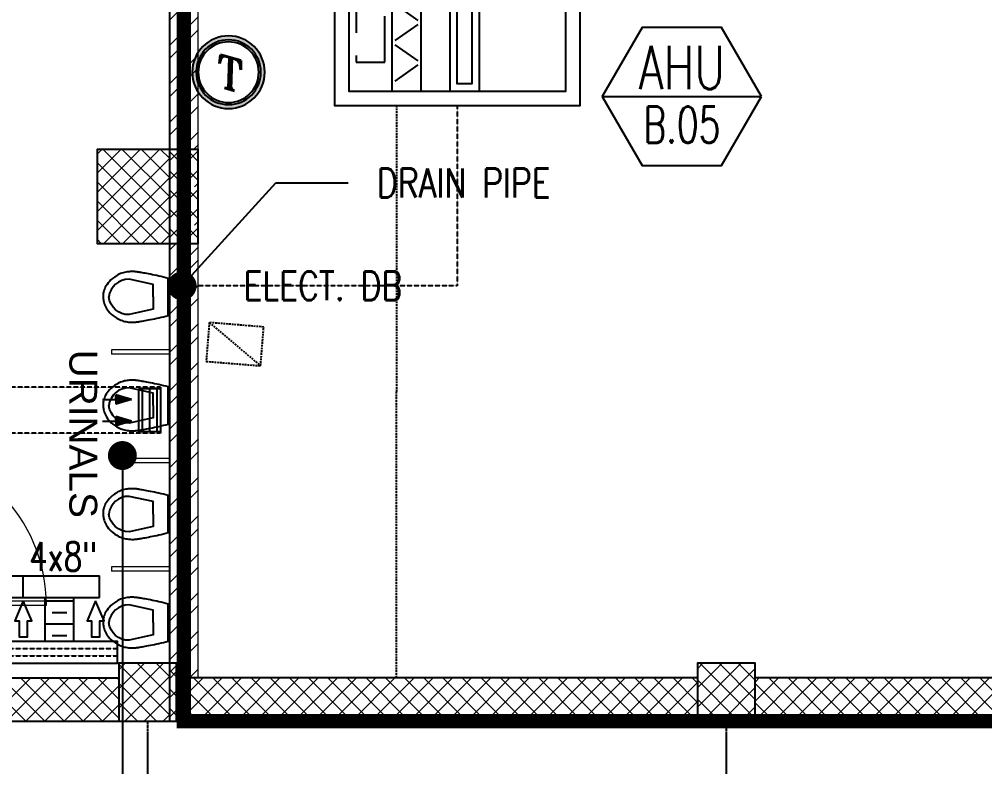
# Model space of a CAD drawing. Header units: inches. Extents: x 1152707 to 1351947, y 326920 to 480291.
# Drawn here: x 1198983 to 1205657, y 339245 to 344408 of the extents above; entities that cross this region are included whole.
import ezdxf
from ezdxf import colors
from ezdxf.entities.mleader import LeaderData, LeaderLine
from ezdxf.enums import TextEntityAlignment as Align
from ezdxf.math import Vec2, Vec3

# ---------------------------------------------------------------- set-up
doc = ezdxf.new("R2010")
doc.units = ezdxf.units.IN
doc.header["$MEASUREMENT"] = 0
for name, pattern in [('CENTER', [50.8, 31.75, -6.35, 6.35, -6.35]), ('DASHED', [19.05, 12.7, -6.35]), ('DASHED2', [9.525, 6.35, -3.175])]:
    doc.linetypes.add(name, pattern=pattern)
for name, color, linetype, lineweight in [('A-BLOCK', 43, 'Continuous', 13), ('A-CORD.PLUMB', 44, 'Continuous', 13), ('A-DOOR', 10, 'Continuous', 15), ('A-HATCH CONCRETE', 254, 'Continuous', 5), ('A-LEASING LINE', 7, 'DASHED2', 9), ('wall hatch', 252, 'Continuous', 0)]:
    doc.layers.add(name, color=color, linetype=linetype, lineweight=lineweight)
for name, color, linetype in [('AC-Deffusers', 3, 'Continuous'), ('AC-Equipment', 2, 'Continuous'), ('AC-Exhaust DUCT', 40, 'Continuous'), ('AC-Fresh DUCT', 100, 'Continuous'), ('AC-Ref PIPES', 3, 'Continuous'), ('AC-SDUCT', 5, 'Continuous'), ('AC-Supply  DUCT', 30, 'Continuous'), ('AC-TEXT', 3, 'Continuous'), ('AC-TEXT Equipment', 3, 'Continuous'), ('AC-TXT', 3, 'Continuous'), ('Axis', 9, 'CENTER'), ('dim2', 7, 'Continuous'), ('FFNEW', 252, 'Continuous'), ('LGT ELEC', 252, 'Continuous'), ('S-COL', 210, 'Continuous'), ('S-WALL', 1, 'Continuous'), ('TAXT', 3, 'Continuous'), ('TOI', 30, 'Continuous'), ('WALL', 30, 'Continuous')]:
    doc.layers.add(name, color=color, linetype=linetype)
doc.styles.add('1', font='romans.shx', dxfattribs={"width": 0.8, "height": 0.125})
doc.styles.add('AC_Duct', font='romans.shx', dxfattribs={"width": 0.8, "height": 0.2})
doc.styles.add('AC_Equipment', font='romans.shx', dxfattribs={"width": 0.75, "height": 0.3})
doc.styles.add('ITALICT', font='italict')
doc.styles.get("Standard").update_dxf_attribs({"font": 'arial.ttf'})
doc.styles.add('style1', font='arial.ttf')
doc.dimstyles.get("Standard").update_dxf_attribs({"dimtxt": 0.18, "dimasz": 0.18, "dimexe": 0.18, "dimexo": 0.0625, "dimgap": 0.09, "dimtad": 0, "dimtih": 1, "dimtoh": 1, "dimdec": 4, "dimzin": 0, "dimdsep": 46, "dimtxsty": 'Standard', "dimcen": 0.09, "dimadec": 0, "dimazin": 0, "dimtfac": 1, "dimtdec": 4, "dimtofl": 0, "dimtmove": 0, "dimatfit": 3, "dimfxl": 1, "dimtolj": 1, "dimtzin": 0, "dimarcsym": 0})
pattern_1 = [(45, (1341716.94, 266100.535), (-66.29126, 66.29126), []), (135, (1341716.94, 266100.535), (-66.29126, -66.29126), [])]

# ---------------------------------------------------------------- blocks, each defined once
blk = doc.blocks.new('SGSR')
at = {"layer": 'Axis', "color": 251, "ltscale": 0.5}
for p, q in [((1432093.8, 562458.6), (1432093.8, 558571.5)), ((1436093.8, 562458.6), (1436093.8, 558571.5))]:
    blk.add_line(p, q, dxfattribs=at)
at = {"layer": 'S-WALL', "color": 251}
blk.add_lwpolyline([(1417889.2, 562458.6), (1468019.2, 562458.6), (1469810.8, 590401.2), (1420184.3, 597484.1)], close=True, dxfattribs=at)
blk = doc.blocks.new('SEDRGFE')
at = {"layer": 'A-HATCH CONCRETE'}
h = blk.add_hatch(dxfattribs=at)
h.set_pattern_fill('ANSI37', color=250, scale=750)
h.set_pattern_definition(pattern_1)
h.paths.add_polyline_path([(1363460.5, 678537.6), (1363260.4, 678537.6), (1363260.4, 677887.6), (1363460.5, 677887.6)])
h = blk.add_hatch(dxfattribs=at)
h.set_pattern_fill('ANSI37', color=250, scale=750)
h.set_pattern_definition([(45, (1341716.31, 266100.535), (-66.29126, 66.29126), []), (135, (1341716.31, 266100.535), (-66.29126, -66.29126), [])])
h.paths.add_polyline_path([(1363260.4, 674987.6), (1363260.4, 674587.6), (1363309.8, 674587.6), (1363309.8, 674987.6)])
h = blk.add_hatch(dxfattribs=at)
h.set_pattern_fill('ANSI37', color=250, scale=750)
h.set_pattern_definition(pattern_1)
h.paths.add_polyline_path([(1366910.5, 674587.6), (1367310.5, 674587.6), (1367310.5, 674987.6), (1366910.5, 674987.6)])
at = {"layer": 'wall hatch', "ltscale": 500}
h = blk.add_hatch(dxfattribs=at)
h.set_pattern_fill('ANSI32', color=250, scale=500)
h.set_pattern_definition([(45, (1341716.94, 266100.54), (-132.58252, 132.58252), []), (45, (1341805.33, 266100.54), (-132.58252, 132.58252), [])])
h.paths.add_polyline_path([(1363260.4, 675687.6), (1363260.4, 675587.6)], flags=17)
h.paths.add_polyline_path([(1363260.4, 677187.6), (1363260.4, 677087.6), (1363260.4, 677072.6), (1363260.4, 677172.6)], flags=17)
h.paths.add_polyline_path([(1363260.4, 681937.4), (1363260.4, 678537.6), (1363434.8, 678537.6), (1363434.8, 677887.6), (1363261.8, 677887.6), (1363260.4, 674887.6), (1363460.5, 674887.6), (1363460.9, 682538), (1363260, 682538)])
at = {"color": 250, "linetype": 'Continuous', "ltscale": 100}
blk.add_lwpolyline([(1389809.8, 674587.6), (1389809.8, 680290.5), (1389609.8, 680287.6), (1388060.2, 680287.6), (1388060.2, 686287.6), (1384199.6, 686287.6), (1384199.6, 693088.7), (1385203, 692941.6), (1385236.3, 693138.9), (1385780.3, 696950.3), (1386823.1, 704255.8), (1386865.5, 704552.8), (1351200.3, 709613.1), (1350433.7, 697904.1), (1372210.6, 694796), (1372208.8, 688237.4), (1371310.5, 688237.4), (1371310.5, 688037.6), (1371310.5, 684787.6), (1363260.4, 684787.6), (1363260.4, 684587.6), (1363260.4, 674587.6), (1389809.8, 674587.6)], dxfattribs=at)
at = {"layer": 'A-BLOCK', "color": 250, "ltscale": 100}
for p, q in [((1363460.5, 674887.6), (1363460.5, 682538)), ((1363260.4, 678537.6), (1363260.4, 681787.4)), ((1363260.4, 674987.6), (1363260.4, 677887.6)), ((1363260.4, 674987.6), (1363260.4, 677887.6)), ((1363260.4, 674987.6), (1363260.4, 677887.6))]:
    blk.add_line(p, q, dxfattribs=at)
at = {"layer": 'A-HATCH CONCRETE', "color": 250, "linetype": 'Continuous'}
for p, q in [((1363309.8, 674967), (1363310.5, 674967.6)), ((1363309.8, 674834.4), (1363363, 674887.6)), ((1363309.8, 674701.8), (1363495.6, 674887.6)), ((1363328.2, 674587.6), (1363628.2, 674887.6)), ((1363725.4, 674587.6), (1363425.4, 674887.6)), ((1363460.7, 674587.6), (1363760.7, 674887.6)), ((1363858, 674587.6), (1363558, 674887.6)), ((1363593.3, 674587.6), (1363893.3, 674887.6)), ((1363990.5, 674587.6), (1363690.5, 674887.6)), ((1363725.9, 674587.6), (1364025.9, 674887.6)), ((1364123.1, 674587.6), (1363823.1, 674887.6)), ((1363858.5, 674587.6), (1364158.5, 674887.6)), ((1364255.7, 674587.6), (1363955.7, 674887.6)), ((1363991.1, 674587.6), (1364291.1, 674887.6)), ((1364388.3, 674587.6), (1364088.3, 674887.6)), ((1364123.7, 674587.6), (1364423.7, 674887.6)), ((1364520.9, 674587.6), (1364220.9, 674887.6)), ((1364256.2, 674587.6), (1364556.2, 674887.6)), ((1364653.5, 674587.6), (1364353.5, 674887.6)), ((1364388.8, 674587.6), (1364688.8, 674887.6)), ((1364786, 674587.6), (1364486, 674887.6)), ((1364521.4, 674587.6), (1364821.4, 674887.6)), ((1364918.6, 674587.6), (1364618.6, 674887.6)), ((1364654, 674587.6), (1364954, 674887.6)), ((1365051.2, 674587.6), (1364751.2, 674887.6)), ((1364786.6, 674587.6), (1365086.6, 674887.6)), ((1365183.8, 674587.6), (1364883.8, 674887.6)), ((1364919.2, 674587.6), (1365219.2, 674887.6)), ((1365316.4, 674587.6), (1365016.4, 674887.6)), ((1365051.7, 674587.6), (1365351.7, 674887.6)), ((1365448.9, 674587.6), (1365148.9, 674887.6)), ((1365184.3, 674587.6), (1365484.3, 674887.6)), ((1365581.5, 674587.6), (1365281.5, 674887.6)), ((1365316.9, 674587.6), (1365616.9, 674887.6)), ((1365714.1, 674587.6), (1365414.1, 674887.6)), ((1365449.5, 674587.6), (1365749.5, 674887.6)), ((1365846.7, 674587.6), (1365546.7, 674887.6)), ((1365582.1, 674587.6), (1365882.1, 674887.6)), ((1365979.3, 674587.6), (1365679.3, 674887.6)), ((1365714.7, 674587.6), (1366014.7, 674887.6)), ((1366111.9, 674587.6), (1365811.9, 674887.6)), ((1365847.2, 674587.6), (1366147.2, 674887.6)), ((1366244.4, 674587.6), (1365944.4, 674887.6)), ((1365979.8, 674587.6), (1366279.8, 674887.6)), ((1366377, 674587.6), (1366077, 674887.6)), ((1366112.4, 674587.6), (1366412.4, 674887.6)), ((1366509.6, 674587.6), (1366209.6, 674887.6)), ((1366245, 674587.6), (1366545, 674887.6)), ((1366642.2, 674587.6), (1366342.2, 674887.6)), ((1366377.6, 674587.6), (1366677.6, 674887.6)), ((1366774.8, 674587.6), (1366474.8, 674887.6)), ((1366510.1, 674587.6), (1366810.1, 674887.6)), ((1366907.4, 674587.6), (1366607.4, 674887.6)), ((1366910.5, 674717), (1366739.9, 674887.6)), ((1366910.5, 674849.6), (1366872.5, 674887.6)), ((1367310.5, 674857.5), (1367340.5, 674887.6)), ((1367310.5, 674725), (1367473.1, 674887.6)), ((1367310.5, 674592.4), (1367605.6, 674887.6)), ((1367702.8, 674587.6), (1367402.8, 674887.6)), ((1367438.2, 674587.6), (1367738.2, 674887.6)), ((1367835.4, 674587.6), (1367535.4, 674887.6)), ((1367570.8, 674587.6), (1367870.8, 674887.6)), ((1367968, 674587.6), (1367668, 674887.6)), ((1367703.4, 674587.6), (1368003.4, 674887.6)), ((1368100.6, 674587.6), (1367800.6, 674887.6)), ((1367836, 674587.6), (1368136, 674887.6)), ((1368233.2, 674587.6), (1367933.2, 674887.6)), ((1367968.6, 674587.6), (1368268.6, 674887.6)), ((1368365.8, 674587.6), (1368065.8, 674887.6)), ((1368101.1, 674587.6), (1368401.1, 674887.6)), ((1368498.3, 674587.6), (1368198.3, 674887.6)), ((1368233.7, 674587.6), (1368533.7, 674887.6)), ((1368630.9, 674587.6), (1368330.9, 674887.6)), ((1368366.3, 674587.6), (1368666.3, 674887.6)), ((1368763.5, 674587.6), (1368463.5, 674887.6)), ((1368498.9, 674587.6), (1368798.9, 674887.6)), ((1368896.1, 674587.6), (1368596.1, 674887.6)), ((1368631.5, 674587.6), (1368931.5, 674887.6)), ((1369028.7, 674587.6), (1368728.7, 674887.6)), ((1368764, 674587.6), (1369064, 674887.6)), ((1369161.3, 674587.6), (1368861.3, 674887.6)), ((1363592.8, 674587.6), (1363309.8, 674870.5)), ((1366642.7, 674587.6), (1366910.5, 674855.3)), ((1367570.3, 674587.6), (1367310.5, 674847.4)), ((1363460.2, 674587.6), (1363309.8, 674737.9)), ((1366775.3, 674587.6), (1366910.5, 674722.7)), ((1367437.7, 674587.6), (1367310.5, 674714.8)), ((1363327.6, 674587.6), (1363309.8, 674605.4)), ((1366907.9, 674587.6), (1366910.5, 674590.1))]:
    blk.add_line(p, q, dxfattribs=at)
at = {"layer": 'S-COL', "color": 250}
for points in [[(1363260.4, 677887.6), (1363460.5, 677887.6), (1363460.5, 678537.6), (1363260.4, 678537.6)], [(1363260.4, 674587.6), (1363309.8, 674587.6), (1363309.8, 674987.6), (1363260.4, 674987.6)]]:
    blk.add_lwpolyline(points, dxfattribs=at)
blk.add_lwpolyline([(1366910.5, 674587.6), (1367310.5, 674587.6), (1367310.5, 674987.6), (1366910.5, 674987.6)], close=True, dxfattribs=at)
at = {"layer": 'S-WALL', "color": 250}
for points in [[(1363309.8, 674887.6), (1366910.5, 674887.6)], [(1367310.5, 674887.6), (1370909.8, 674887.6)], [(1363260.4, 674587.6), (1389809.8, 674587.6)]]:
    blk.add_lwpolyline(points, dxfattribs=at)
blk = doc.blocks.new('SWDFHGTRD')
at = {"layer": 'A-HATCH CONCRETE'}
h = blk.add_hatch(dxfattribs=at)
h.set_pattern_fill('ANSI37', color=254, scale=750)
h.set_pattern_definition([(45, (1178477.49, -15519.69), (-66.29126, 66.29126), []), (135, (1178477.49, -15519.69), (-66.29126, -66.29126), [])])
h.paths.add_polyline_path([(1200021, 396917.3), (1199521, 396917.3), (1199521, 396267.3), (1200021, 396267.3)])
h = blk.add_hatch(dxfattribs=at)
h.set_pattern_fill('ANSI37', color=254, scale=750)
h.set_pattern_definition([(45, (1178476.86, -15519.69), (-66.29126, 66.29126), []), (135, (1178476.86, -15519.69), (-66.29126, -66.29126), [])])
h.paths.add_polyline_path([(1200021, 392967.3), (1200021, 393367.3), (1199670.4, 393367.3), (1199670.4, 392967.3)])
at = {"color": 254, "linetype": 'Continuous', "ltscale": 100}
blk.add_lwpolyline([(1226570.4, 392967.3), (1226570.4, 398670.2), (1226370.4, 398667.3), (1224820.8, 398667.3), (1224820.8, 404667.3), (1220960.1, 404667.3), (1220960.1, 411468.5), (1221963.5, 411321.4), (1221996.8, 411518.7), (1222540.8, 415330), (1223583.7, 422635.6), (1223626, 422932.6), (1187960.8, 427992.9), (1187194.3, 416283.8), (1208971.1, 413175.8), (1208969.3, 406617.2), (1208071, 406617.2), (1208071, 406417.3), (1208071, 403167.3), (1200021, 403167.3), (1200021, 402967.3), (1200021, 392967.3), (1226570.4, 392967.3)], dxfattribs=at)
at = {"layer": 'A-BLOCK', "color": 254, "ltscale": 100}
for p, q in [((1200021, 396917.3), (1200021, 400167.2)), ((1200021, 393367.3), (1200021, 396267.3)), ((1200021, 393367.3), (1200021, 396267.3)), ((1200021, 393367.3), (1200021, 396267.3)), ((1200021, 395532.3), (1199621, 395532.3)), ((1199621, 395532.3), (1199621, 395502.3)), ((1200021, 395502.3), (1199621, 395502.3)), ((1200021, 394782.3), (1199621, 394782.3)), ((1199621, 394782.3), (1199621, 394752.3)), ((1200021, 394752.3), (1199621, 394752.3)), ((1200021, 394032.3), (1199621, 394032.3)), ((1199621, 394032.3), (1199621, 394002.3)), ((1200021, 394002.3), (1199621, 394002.3))]:
    blk.add_line(p, q, dxfattribs=at)
at = {"layer": 'A-CORD.PLUMB', "color": 254}
for p, q in [((1199027.5, 392967.3), (1198727.5, 393267.3)), ((1198762.9, 392967.3), (1199062.9, 393267.3))]:
    blk.add_line(p, q, dxfattribs=at)
at = {"layer": 'A-DOOR', "color": 254}
for p, q in [((1198071.1, 393797.1), (1199171.1, 393797.1)), ((1198071.1, 393767.3), (1199171.1, 393767.3))]:
    blk.add_line(p, q, dxfattribs=at)
blk.add_arc((1198071.1, 393767.3), 1100, 0, 90, dxfattribs=at)
at = {"layer": 'A-HATCH CONCRETE', "color": 254, "linetype": 'Continuous'}
for p, q in [((1199670.4, 393344.5), (1199671, 393345.1)), ((1199160.1, 392967.3), (1198860.1, 393267.3)), ((1198895.5, 392967.3), (1199195.5, 393267.3)), ((1199292.7, 392967.3), (1198992.7, 393267.3)), ((1199028.1, 392967.3), (1199328.1, 393267.3)), ((1199425.3, 392967.3), (1199125.3, 393267.3)), ((1199160.6, 392967.3), (1199460.6, 393267.3)), ((1199557.8, 392967.3), (1199257.8, 393267.3)), ((1199293.2, 392967.3), (1199593.2, 393267.3)), ((1199670.4, 392987.4), (1199390.4, 393267.3)), ((1199670.4, 393120), (1199523, 393267.3)), ((1199670.4, 393252.5), (1199655.6, 393267.3)), ((1199425.8, 392967.3), (1199670.4, 393211.9)), ((1199558.4, 392967.3), (1199670.4, 393079.3))]:
    blk.add_line(p, q, dxfattribs=at)
at = {"layer": 'S-COL', "color": 254, "linetype": 'ByBlock'}
for points in [[(1200021, 396917.3), (1199521, 396917.3), (1199521, 396267.3), (1200021, 396267.3)], [(1200021, 393367.3), (1199670.4, 393367.3), (1199670.4, 392967.3), (1200070.4, 392967.3)]]:
    blk.add_lwpolyline(points, dxfattribs=at)
at = {"layer": 'S-WALL', "color": 254}
for points in [[(1187960.8, 427992.9), (1187960.8, 427992.9), (1185665.7, 392967.3), (1235795.7, 392967.3), (1237587.4, 420909.9), (1223621.8, 422903.2)], [(1196071.1, 393267.3), (1199670.4, 393267.3)]]:
    blk.add_lwpolyline(points, dxfattribs=at)
at = {"layer": 'TOI', "color": 254}
for points in [[(1199562.8, 395911.7), (1199562.6, 395906.9), (1199562.7, 395903), (1199562.8, 395900.2), (1199563, 395898.4), (1199563, 395897.8), (1199563, 395897.2), (1199563, 395895.3), (1199563.1, 395892.3), (1199563.4, 395888.2), (1199563.9, 395883.1), (1199564.7, 395877.2), (1199566, 395870.5), (1199567.8, 395863), (1199570.1, 395855), (1199573.1, 395846.4), (1199576.8, 395837.4), (1199581.4, 395828), (1199586.9, 395818.4), (1199593.3, 395808.5), (1199600.8, 395798.6), (1199609.5, 395788.7), (1199619.3, 395778.9), (1199630.5, 395769.2), (1199643.1, 395759.8), (1199657.1, 395750.8), (1199666.1, 395745.7), (1199675.2, 395741.3), (1199684.3, 395737.5), (1199693.4, 395734.1), (1199702.5, 395731.3), (1199711.4, 395729), (1199720.2, 395727.1), (1199728.8, 395725.6), (1199737.2, 395724.5), (1199745.3, 395723.7), (1199753, 395723.2), (1199760.4, 395722.9), (1199767.3, 395722.9), (1199773.7, 395723), (1199779.7, 395723.3), (1199785, 395723.7), (1199789.8, 395724.2), (1199793.9, 395724.7), (1199797.2, 395725.2), (1199799.9, 395725.7), (1199800.6, 395725.8), (1199802.9, 395726.1), (1199806.5, 395726.7), (1199811.5, 395727.4), (1199817.7, 395728.4), (1199825.2, 395729.7), (1199833.7, 395731.1), (1199843.3, 395732.8), (1199853.8, 395734.6), (1199865.3, 395736.7), (1199877.6, 395739), (1199890.6, 395741.6), (1199904.3, 395744.3), (1199918.5, 395747.3), (1199933.4, 395750.4), (1199948.6, 395753.8), (1199964.3, 395757.4), (1199980.3, 395761.2), (1199996.5, 395765.2), (1200012.8, 395769.4), (1200012.8, 396026.2), (1199996.5, 396030.4), (1199980.3, 396034.4), (1199964.3, 396038.2), (1199948.6, 396041.8), (1199933.4, 396045.2), (1199918.5, 396048.4), (1199904.3, 396051.3), (1199890.6, 396054), (1199877.6, 396056.6), (1199865.3, 396058.9), (1199853.8, 396061), (1199843.3, 396062.9), (1199833.7, 396064.5), (1199825.2, 396065.9), (1199817.7, 396067.2), (1199811.5, 396068.2), (1199806.5, 396068.9), (1199802.9, 396069.5), (1199800.6, 396069.8), (1199799.9, 396070), (1199797.2, 396070.4), (1199793.8, 396071), (1199789.7, 396071.5), (1199784.9, 396072), (1199779.5, 396072.4), (1199773.5, 396072.8), (1199767, 396073), (1199760.1, 396073), (1199752.7, 396072.8), (1199744.9, 396072.3), (1199736.8, 396071.5), (1199728.4, 396070.4), (1199719.7, 396068.9), (1199710.9, 396067.1), (1199701.9, 396064.7), (1199692.8, 396061.9), (1199683.7, 396058.6), (1199674.6, 396054.7), (1199665.5, 396050.2), (1199656.6, 396045.1), (1199641.6, 396035.3), (1199628.3, 396025.2), (1199616.6, 396015.1), (1199606.3, 396004.9), (1199597.5, 395994.8), (1199589.8, 395984.7), (1199583.4, 395974.9), (1199578.1, 395965.3), (1199573.7, 395956), (1199570.2, 395947.2), (1199567.6, 395938.8), (1199565.6, 395931), (1199564.2, 395923.8), (1199563.3, 395917.4)], [(1199562.8, 395161.7), (1199562.6, 395156.9), (1199562.7, 395153), (1199562.8, 395150.2), (1199563, 395148.4), (1199563, 395147.8), (1199563, 395147.2), (1199563, 395145.3), (1199563.1, 395142.3), (1199563.4, 395138.2), (1199563.9, 395133.1), (1199564.7, 395127.2), (1199566, 395120.5), (1199567.8, 395113), (1199570.1, 395105), (1199573.1, 395096.4), (1199576.8, 395087.4), (1199581.4, 395078), (1199586.9, 395068.4), (1199593.3, 395058.5), (1199600.8, 395048.6), (1199609.5, 395038.7), (1199619.3, 395028.9), (1199630.5, 395019.2), (1199643.1, 395009.8), (1199657.1, 395000.8), (1199666.1, 394995.7), (1199675.2, 394991.3), (1199684.3, 394987.5), (1199693.4, 394984.1), (1199702.5, 394981.3), (1199711.4, 394979), (1199720.2, 394977.1), (1199728.8, 394975.6), (1199737.2, 394974.5), (1199745.3, 394973.7), (1199753, 394973.2), (1199760.4, 394972.9), (1199767.3, 394972.9), (1199773.7, 394973), (1199779.7, 394973.3), (1199785, 394973.7), (1199789.8, 394974.2), (1199793.9, 394974.7), (1199797.2, 394975.2), (1199799.9, 394975.7), (1199800.6, 394975.8), (1199802.9, 394976.1), (1199806.5, 394976.7), (1199811.5, 394977.4), (1199817.7, 394978.4), (1199825.2, 394979.7), (1199833.7, 394981.1), (1199843.3, 394982.8), (1199853.8, 394984.6), (1199865.3, 394986.7), (1199877.6, 394989), (1199890.6, 394991.6), (1199904.3, 394994.3), (1199918.5, 394997.3), (1199933.4, 395000.4), (1199948.6, 395003.8), (1199964.3, 395007.4), (1199980.3, 395011.2), (1199996.5, 395015.2), (1200012.8, 395019.4), (1200012.8, 395276.2), (1199996.5, 395280.4), (1199980.3, 395284.4), (1199964.3, 395288.2), (1199948.6, 395291.8), (1199933.4, 395295.2), (1199918.5, 395298.4), (1199904.3, 395301.3), (1199890.6, 395304), (1199877.6, 395306.6), (1199865.3, 395308.9), (1199853.8, 395311), (1199843.3, 395312.9), (1199833.7, 395314.5), (1199825.2, 395315.9), (1199817.7, 395317.2), (1199811.5, 395318.2), (1199806.5, 395318.9), (1199802.9, 395319.5), (1199800.6, 395319.8), (1199799.9, 395320), (1199797.2, 395320.4), (1199793.8, 395321), (1199789.7, 395321.5), (1199784.9, 395322), (1199779.5, 395322.4), (1199773.5, 395322.8), (1199767, 395323), (1199760.1, 395323), (1199752.7, 395322.8), (1199744.9, 395322.3), (1199736.8, 395321.5), (1199728.4, 395320.4), (1199719.7, 395318.9), (1199710.9, 395317.1), (1199701.9, 395314.7), (1199692.8, 395311.9), (1199683.7, 395308.6), (1199674.6, 395304.7), (1199665.5, 395300.2), (1199656.6, 395295.1), (1199641.6, 395285.3), (1199628.3, 395275.2), (1199616.6, 395265.1), (1199606.3, 395254.9), (1199597.5, 395244.8), (1199589.8, 395234.7), (1199583.4, 395224.9), (1199578.1, 395215.3), (1199573.7, 395206), (1199570.2, 395197.2), (1199567.6, 395188.8), (1199565.6, 395181), (1199564.2, 395173.8), (1199563.3, 395167.4)], [(1199562.8, 394411.7), (1199562.6, 394406.9), (1199562.7, 394403), (1199562.8, 394400.2), (1199563, 394398.4), (1199563, 394397.8), (1199563, 394397.2), (1199563, 394395.3), (1199563.1, 394392.3), (1199563.4, 394388.2), (1199563.9, 394383.1), (1199564.7, 394377.2), (1199566, 394370.5), (1199567.8, 394363), (1199570.1, 394355), (1199573.1, 394346.4), (1199576.8, 394337.4), (1199581.4, 394328), (1199586.9, 394318.4), (1199593.3, 394308.5), (1199600.8, 394298.6), (1199609.5, 394288.7), (1199619.3, 394278.9), (1199630.5, 394269.2), (1199643.1, 394259.8), (1199657.1, 394250.8), (1199666.1, 394245.7), (1199675.2, 394241.3), (1199684.3, 394237.5), (1199693.4, 394234.1), (1199702.5, 394231.3), (1199711.4, 394229), (1199720.2, 394227.1), (1199728.8, 394225.6), (1199737.2, 394224.5), (1199745.3, 394223.7), (1199753, 394223.2), (1199760.4, 394222.9), (1199767.3, 394222.9), (1199773.7, 394223), (1199779.7, 394223.3), (1199785, 394223.7), (1199789.8, 394224.2), (1199793.9, 394224.7), (1199797.2, 394225.2), (1199799.9, 394225.7), (1199800.6, 394225.8), (1199802.9, 394226.1), (1199806.5, 394226.7), (1199811.5, 394227.4), (1199817.7, 394228.4), (1199825.2, 394229.7), (1199833.7, 394231.1), (1199843.3, 394232.8), (1199853.8, 394234.6), (1199865.3, 394236.7), (1199877.6, 394239), (1199890.6, 394241.6), (1199904.3, 394244.3), (1199918.5, 394247.3), (1199933.4, 394250.4), (1199948.6, 394253.8), (1199964.3, 394257.4), (1199980.3, 394261.2), (1199996.5, 394265.2), (1200012.8, 394269.4), (1200012.8, 394526.2), (1199996.5, 394530.4), (1199980.3, 394534.4), (1199964.3, 394538.2), (1199948.6, 394541.8), (1199933.4, 394545.2), (1199918.5, 394548.4), (1199904.3, 394551.3), (1199890.6, 394554), (1199877.6, 394556.6), (1199865.3, 394558.9), (1199853.8, 394561), (1199843.3, 394562.9), (1199833.7, 394564.5), (1199825.2, 394565.9), (1199817.7, 394567.2), (1199811.5, 394568.2), (1199806.5, 394568.9), (1199802.9, 394569.5), (1199800.6, 394569.8), (1199799.9, 394570), (1199797.2, 394570.4), (1199793.8, 394571), (1199789.7, 394571.5), (1199784.9, 394572), (1199779.5, 394572.4), (1199773.5, 394572.8), (1199767, 394573), (1199760.1, 394573), (1199752.7, 394572.8), (1199744.9, 394572.3), (1199736.8, 394571.5), (1199728.4, 394570.4), (1199719.7, 394568.9), (1199710.9, 394567.1), (1199701.9, 394564.7), (1199692.8, 394561.9), (1199683.7, 394558.6), (1199674.6, 394554.7), (1199665.5, 394550.2), (1199656.6, 394545.1), (1199641.6, 394535.3), (1199628.3, 394525.2), (1199616.6, 394515.1), (1199606.3, 394504.9), (1199597.5, 394494.8), (1199589.8, 394484.7), (1199583.4, 394474.9), (1199578.1, 394465.3), (1199573.7, 394456), (1199570.2, 394447.2), (1199567.6, 394438.8), (1199565.6, 394431), (1199564.2, 394423.8), (1199563.3, 394417.4)], [(1199562.8, 393661.7), (1199562.6, 393656.9), (1199562.7, 393653), (1199562.8, 393650.2), (1199563, 393648.4), (1199563, 393647.8), (1199563, 393647.2), (1199563, 393645.3), (1199563.1, 393642.3), (1199563.4, 393638.2), (1199563.9, 393633.1), (1199564.7, 393627.2), (1199566, 393620.5), (1199567.8, 393613), (1199570.1, 393605), (1199573.1, 393596.4), (1199576.8, 393587.4), (1199581.4, 393578), (1199586.9, 393568.4), (1199593.3, 393558.5), (1199600.8, 393548.6), (1199609.5, 393538.7), (1199619.3, 393528.9), (1199630.5, 393519.2), (1199643.1, 393509.8), (1199657.1, 393500.8), (1199666.1, 393495.7), (1199675.2, 393491.3), (1199684.3, 393487.5), (1199693.4, 393484.1), (1199702.5, 393481.3), (1199711.4, 393479), (1199720.2, 393477.1), (1199728.8, 393475.6), (1199737.2, 393474.5), (1199745.3, 393473.7), (1199753, 393473.2), (1199760.4, 393472.9), (1199767.3, 393472.9), (1199773.7, 393473), (1199779.7, 393473.3), (1199785, 393473.7), (1199789.8, 393474.2), (1199793.9, 393474.7), (1199797.2, 393475.2), (1199799.9, 393475.7), (1199800.6, 393475.8), (1199802.9, 393476.1), (1199806.5, 393476.7), (1199811.5, 393477.4), (1199817.7, 393478.4), (1199825.2, 393479.7), (1199833.7, 393481.1), (1199843.3, 393482.8), (1199853.8, 393484.6), (1199865.3, 393486.7), (1199877.6, 393489), (1199890.6, 393491.6), (1199904.3, 393494.3), (1199918.5, 393497.3), (1199933.4, 393500.4), (1199948.6, 393503.8), (1199964.3, 393507.4), (1199980.3, 393511.2), (1199996.5, 393515.2), (1200012.8, 393519.4), (1200012.8, 393776.2), (1199996.5, 393780.4), (1199980.3, 393784.4), (1199964.3, 393788.2), (1199948.6, 393791.8), (1199933.4, 393795.2), (1199918.5, 393798.4), (1199904.3, 393801.3), (1199890.6, 393804), (1199877.6, 393806.6), (1199865.3, 393808.9), (1199853.8, 393811), (1199843.3, 393812.9), (1199833.7, 393814.5), (1199825.2, 393815.9), (1199817.7, 393817.2), (1199811.5, 393818.2), (1199806.5, 393818.9), (1199802.9, 393819.5), (1199800.6, 393819.8), (1199799.9, 393820), (1199797.2, 393820.4), (1199793.8, 393821), (1199789.7, 393821.5), (1199784.9, 393822), (1199779.5, 393822.4), (1199773.5, 393822.8), (1199767, 393823), (1199760.1, 393823), (1199752.7, 393822.8), (1199744.9, 393822.3), (1199736.8, 393821.5), (1199728.4, 393820.4), (1199719.7, 393818.9), (1199710.9, 393817.1), (1199701.9, 393814.7), (1199692.8, 393811.9), (1199683.7, 393808.6), (1199674.6, 393804.7), (1199665.5, 393800.2), (1199656.6, 393795.1), (1199641.6, 393785.3), (1199628.3, 393775.2), (1199616.6, 393765.1), (1199606.3, 393754.9), (1199597.5, 393744.8), (1199589.8, 393734.7), (1199583.4, 393724.9), (1199578.1, 393715.3), (1199573.7, 393706), (1199570.2, 393697.2), (1199567.6, 393688.8), (1199565.6, 393681), (1199564.2, 393673.8), (1199563.3, 393667.4)]]:
    blk.add_lwpolyline(points, close=True, dxfattribs=at)
for points in [[(1199909.2, 395897.8), (1199909.2, 395983.4), (1199742.4, 396019.8, 0.392296), (1199602.4, 395897.8)], [(1199909.2, 395897.8), (1199909.2, 395812.2), (1199742.4, 395775.9, -0.392296), (1199602.4, 395897.8)], [(1199909.2, 395147.8), (1199909.2, 395233.4), (1199742.4, 395269.8, 0.392296), (1199602.4, 395147.8)], [(1199909.2, 395147.8), (1199909.2, 395062.2), (1199742.4, 395025.9, -0.392296), (1199602.4, 395147.8)], [(1199909.2, 394397.8), (1199909.2, 394483.4), (1199742.4, 394519.8, 0.392296), (1199602.4, 394397.8)], [(1199909.2, 394397.8), (1199909.2, 394312.2), (1199742.4, 394275.9, -0.392296), (1199602.4, 394397.8)], [(1199909.2, 393647.8), (1199909.2, 393733.4), (1199742.4, 393769.8, 0.392296), (1199602.4, 393647.8)], [(1199909.2, 393647.8), (1199909.2, 393562.2), (1199742.4, 393525.9, -0.392296), (1199602.4, 393647.8)]]:
    blk.add_lwpolyline(points, format="xyb", dxfattribs=at)
at = {"layer": 'TAXT', "color": 254, "ltscale": 100, "insert": (1199521.8, 395533.3), "char_height": 192, "width": 3311.924, "attachment_point": 1, "rotation": 270, "style": 'style1'}
blk.add_mtext('URINALS', dxfattribs=at)
blk = doc.blocks.new('Text Equipment')
at = {"layer": 'AC-TEXT Equipment', "color": 3}
blk.add_line((-0.55, 0), (0.55, 0), dxfattribs=at)
blk.add_lwpolyline([(0.55, 0), (0.275, 0.4763), (-0.275, 0.4763), (-0.55, 0), (-0.275, -0.4763), (0.275, -0.4763)], close=True, dxfattribs=at)
at = {"layer": 'AC-TEXT Equipment', "color": 40, "linetype": 'CENTER', "style": 'AC_Equipment'}
for tag, height, width, p in [('FAN', 0.3, 0.75, (0, 0.05)), ('NO', 0.25, 0.7, (0, -0.32))]:
    blk.add_attdef(tag, text='', height=height, dxfattribs=dict(at, width=width)).set_placement(p, align=Align.CENTER)
blk = doc.blocks.new('AHU 5')
at = {"layer": 'AC-Equipment', "color": 6, "linetype": 'Continuous'}
for p, q in [((0.55, 0.15), (-0.55, 0.15)), ((0.55, 0.1), (-0.55, 0.1)), ((0.55, 0.05), (-0.55, 0.05))]:
    blk.add_line(p, q, dxfattribs=at)
at = {"layer": 'AC-Equipment', "linetype": 'Continuous'}
for p, q in [((-1.175, -0.65), (1.175, -0.65)), ((1.175, -0.85), (-1.175, -0.85)), ((1.175, -1.05), (-1.175, -1.05)), ((1.175, -1.25), (-1.175, -1.25))]:
    blk.add_line(p, q, dxfattribs=at)
at = {"layer": 'AC-Equipment', "color": 6, "linetype": 'Continuous', "ltscale": 0.02}
for p, q in [((-0.9943, -1.07), (-1.1063, -1.23)), ((-0.8543, -1.23), (-0.9663, -1.07)), ((-0.7142, -1.07), (-0.8262, -1.23)), ((-0.5742, -1.23), (-0.6862, -1.07)), ((-0.4341, -1.07), (-0.5462, -1.23)), ((-0.2941, -1.23), (-0.4061, -1.07)), ((-0.154, -1.07), (-0.2661, -1.23)), ((-0.014, -1.23), (-0.126, -1.07)), ((0.126, -1.07), (0.014, -1.23)), ((0.2661, -1.23), (0.154, -1.07)), ((0.4061, -1.07), (0.2941, -1.23)), ((0.5462, -1.23), (0.4341, -1.07)), ((0.6862, -1.07), (0.5742, -1.23)), ((0.8262, -1.23), (0.7142, -1.07)), ((0.9663, -1.07), (0.8543, -1.23)), ((1.1063, -1.23), (0.9943, -1.07))]:
    blk.add_line(p, q, dxfattribs=at)
at = {"layer": 'AC-Equipment', "color": 20, "linetype": 'Continuous'}
blk.add_lwpolyline([(-1.275, -1.65), (1.275, -1.65), (1.275, 0.05), (-1.275, 0.05)], close=True, dxfattribs=at)
at = {"layer": 'AC-Equipment', "linetype": 'Continuous'}
blk.add_lwpolyline([(0.55, -0.05), (0.55, 0), (-0.55, 0), (-0.55, -0.05)], dxfattribs=at)
blk.add_lwpolyline([(-1.175, -1.55), (1.175, -1.55), (1.175, -0.05), (-1.175, -0.05)], close=True, dxfattribs=at)
at = {"layer": 'AC-Equipment', "color": 6, "linetype": 'Continuous'}
blk.add_lwpolyline([(-1.125, -0.7), (1.125, -0.7), (1.125, -0.8), (-1.125, -0.8)], close=True, dxfattribs=at)
at = {"layer": 'AC-Equipment', "color": 6, "linetype": 'DASHED2', "ltscale": 0.05}
blk.add_lwpolyline([(-0.975, -1.5), (0.975, -1.5), (0.975, -1.3), (-0.975, -1.3)], close=True, dxfattribs=at)
blk = doc.blocks.new('_Dot')
at = {"color": 0, "linetype": 'ByBlock', "lineweight": -2}
blk.add_line((-0.5, 0), (-1, 0), dxfattribs=at)
at = {"color": 0, "linetype": 'ByBlock', "const_width": 0.5}
blk.add_lwpolyline([(-0.25, 0, 1), (0.25, 0, 1)], format="xyb", close=True, dxfattribs=at)
blk = doc.blocks.new('A$C6F074B9B')
at = {"layer": 'AC-SDUCT'}
h = blk.add_hatch(color=3, dxfattribs=at)
edge = h.paths.add_edge_path()
edge.add_arc((0.0367, 0.0193), 0.1673, 0, 360)
edge = h.paths.add_edge_path(flags=17)
edge.add_arc((0.0367, 0.0193), 0.1491, 0, 360)
at = {"layer": 'AC-SDUCT', "color": 3}
for radius in [0.1673, 0.1491]:
    blk.add_circle((0.0367, 0.0193), radius, dxfattribs=at)
at = {"layer": 'WALL', "color": 1}
blk.add_circle((0.0367, 0.0193), 0.1396, dxfattribs=at)
at = {"layer": 'AC-SDUCT', "color": 134, "style": 'ITALICT'}
blk.add_text('T', height=0.1407, dxfattribs=at).set_placement((-0.0384, -0.0545))
blk = doc.blocks.new('*D268')
at = {"layer": 'Defpoints', "color": 0, "linetype": 'DASHED', "transparency": 16777216}
for p in [(28685.8, 7032.3), (28685.8, 3080), (29114.7, 3080)]:
    blk.add_point(p, dxfattribs=at)
at = {"layer": 'dim2', "color": 1, "lineweight": -2, "transparency": 16777216}
for p, q in [((28685.9, 7032.3), (29114.9, 7032.3)), ((28685.9, 3080), (29114.9, 3080))]:
    blk.add_line(p, q, dxfattribs=at)
at = {"layer": 'dim2', "color": 1, "linetype": 'DASHED', "lineweight": -2, "transparency": 16777216}
for p, q in [((29114.7, 7032.1), (29114.7, 5056.3)), ((29114.7, 3080.1), (29114.7, 5056))]:
    blk.add_line(p, q, dxfattribs=at)
at = {"layer": 'dim2', "color": 1, "linetype": 'DASHED', "transparency": 16777216}
for points in [[(29114.7, 7032.1), (29114.8, 7032.1), (29114.7, 7032.3)], [(29114.7, 3080.1), (29114.8, 3080.1), (29114.7, 3080)]]:
    blk.add_solid(points, dxfattribs=at)
at = {"layer": 'dim2', "color": 6, "linetype": 'DASHED', "transparency": 16777216, "insert": (29114.7, 5056.1), "char_height": 0.18, "attachment_point": 5}
blk.add_mtext('\\A1;3952.35', dxfattribs=at)
blk = doc.blocks.new('A$C2A4F68FD')
at = {"layer": 'wall hatch', "linetype": 'Continuous', "ltscale": 100}
h = blk.add_hatch(dxfattribs=at)
h.set_pattern_fill('ANSI31', color=256)
h.set_pattern_definition([(45, (-22768.03891, -3099.67617), (-0.08838834765, 0.08838834765), [])])
h.paths.add_polyline_path([(125.6, 400.3), (16.5, 432.3), (16.5, 400.3), (16.5, 368.3)])
h = blk.add_hatch(dxfattribs=at)
h.set_pattern_fill('ANSI31', color=256)
h.set_pattern_definition([(45, (-22768.03891, -3249.67617), (-0.08838834765, 0.08838834765), [])])
h.paths.add_polyline_path([(126.6, 250.3), (16.5, 282.3), (16.5, 250.3), (16.5, 218.3)])
at = {"color": 252, "linetype": 'Continuous', "ltscale": 100}
for p, q in [((200.3, 475.3, 0), (200.3, 175.3, 0)), ((250.3, 475.3, 0), (250.3, 175.3, 0)), ((300.3, 475.3, 0), (300.3, 175.3, 0)), ((16.5, 400.3), (16.5, 432.3)), ((126.6, 400.3), (16.5, 432.3)), ((-74.7, 400.3), (125.6, 400.3)), ((16.5, 400.3), (16.5, 368.3)), ((126.6, 400.3), (16.5, 368.3)), ((16.5, 250.3), (16.5, 282.3)), ((126.6, 250.3), (16.5, 282.3)), ((-74.7, 250.3), (125.6, 250.3)), ((16.5, 250.3), (16.5, 218.3)), ((126.6, 250.3), (16.5, 218.3))]:
    blk.add_line(p, q, dxfattribs=at)
at = {"color": 252, "linetype": 'Continuous', "ltscale": 100, "elevation": 0}
blk.add_lwpolyline([(175.3, 475.3), (325.3, 475.3), (325.3, 175.3), (175.3, 175.3)], close=True, dxfattribs=at)
blk = doc.blocks.new('A$C00FA4E35')
at = {"layer": 'AC-Deffusers', "color": 252, "linetype": 'Continuous', "ltscale": 0.02}
for p, q in [((26685.736, 3330.963), (26685.736, 3630.963)), ((26685.736, 3610.963), (26885.736, 3610.963)), ((26885.736, 3330.963), (26885.736, 3630.963)), ((26735.736, 3530.963), (26835.736, 3530.963)), ((26685.736, 3450.963), (26885.736, 3450.963)), ((26735.736, 3370.963), (26835.736, 3370.963))]:
    blk.add_line(p, q, dxfattribs=at)
at = {"layer": 'AC-Deffusers', "color": 252, "linetype": 'DASHED', "ltscale": 0.02}
for p, q in [((26385.736, 3280.963), (27185.736, 3280.963)), ((26385.736, 3230.963), (27185.736, 3230.963))]:
    blk.add_line(p, q, dxfattribs=at)
at = {"layer": 'AC-Deffusers', "color": 252, "ltscale": 0.02}
for points in [[(26535.736, 3610.963), (26477.611, 3473.463), (26507.611, 3473.463), (26507.611, 3360.963), (26563.861, 3360.963), (26563.861, 3473.463), (26593.861, 3473.463)], [(27035.736, 3610.963), (26977.611, 3473.463), (27007.611, 3473.463), (27007.611, 3360.963), (27063.861, 3360.963), (27063.861, 3473.463), (27093.861, 3473.463)]]:
    blk.add_lwpolyline(points, close=True, dxfattribs=at)
at = {"layer": 'AC-Deffusers', "color": 252, "linetype": 'Continuous', "ltscale": 0.02}
blk.add_lwpolyline([(26385.736, 3180.963), (27185.736, 3180.963), (27185.736, 3330.963), (26385.736, 3330.963)], close=True, dxfattribs=at)
at = {"layer": 'AC-Exhaust DUCT', "linetype": 'DASHED'}
blk.add_line((27821.52, 5533.334), (28175.934, 5234.526), dxfattribs=at)
at = {"layer": 'AC-Exhaust DUCT', "color": 252, "linetype": 'DASHED', "ltscale": 0.02}
for p, q in [((27483.375, 5086.374, 0), (24581.846, 5086.374, 0)), ((27483.375, 5086.374), (27483.375, 4768.786)), ((27483.375, 4768.786), (24532.448, 4768.786, 0))]:
    blk.add_line(p, q, dxfattribs=at)
at = {"layer": 'AC-Exhaust DUCT', "linetype": 'DASHED'}
blk.add_lwpolyline([(28197.855, 5502.554), (27821.52, 5533.334), (27799.599, 5265.306), (28175.934, 5234.526)], close=True, dxfattribs=at)
at = {"layer": 'AC-Ref PIPES', "color": 54, "linetype": 'DASHED', "ltscale": 0.02}
for p, q in [((29535.81, 7032.311), (29535.81, 5786.969)), ((29535.81, 5786.969), (27633.688, 5786.969))]:
    blk.add_line(p, q, dxfattribs=at)
at = {"layer": 'AC-Supply  DUCT', "color": 252, "linetype": 'Continuous', "ltscale": 0.02}
for p, q in [((26457.996, 3784.53), (27062.398, 3784.53)), ((25799.843, 3634.53), (27062.398, 3634.53))]:
    blk.add_line(p, q, dxfattribs=at)
at = {"layer": 'AC-Supply  DUCT', "color": 252}
for p, q in [((26532.996, 3784.53), (26532.996, 3634.53)), ((27062.398, 3634.53), (27062.398, 3784.53))]:
    blk.add_line(p, q, dxfattribs=at)
at = {"layer": 'AC-TEXT', "color": 252, "linetype": 'ByBlock', "lineweight": -2}
blk.add_lwpolyline([(27220.545, 4414.634), (27220.545, 714.794)], dxfattribs=at)
at = {"color": 252, "linetype": 'Continuous', "ltscale": 100}
blk.add_blockref('A$C2A4F68FD', (27158.091, 4602.245, 0), dxfattribs=at)
at = {"layer": 'AC-Equipment', "linetype": 'Continuous', "xscale": 1000.00000023283, "yscale": 1000.00000023283, "zscale": 1000.00000023283, "rotation": 270}
blk.add_blockref('AHU 5', (30335.81, 8307.311), dxfattribs=at)
at = {"layer": 'AC-SDUCT', "linetype": 'ByBlock', "xscale": -1500.000000349245, "yscale": 1500.000000349245, "zscale": 1500.000000349245, "rotation": 343.6029844620871}
blk.add_blockref('A$C6F074B9B', (27998.994, 7219.677), dxfattribs=at)
at = {"layer": 'AC-TEXT', "color": 252, "lineweight": -2, "xscale": 200.000000046566, "yscale": 200.000000046566, "zscale": 200.000000046566, "rotation": 90}
blk.add_blockref('_Dot', (27220.545, 4614.634), dxfattribs=at)
at = {"layer": 'AC-TEXT Equipment', "linetype": 'Continuous', "ltscale": 0.02, "xscale": 1000.00000023283, "yscale": 1000.00000023283, "zscale": 1000.00000023283}
blk.add_blockref('Text Equipment', (31088.057, 7095.243), dxfattribs=at).add_auto_attribs({'FAN': 'AHU', 'NO': 'B.05'})
at = {"color": 252, "linetype": 'Continuous', "ltscale": 100}
for tag, height, style, width, p in [('AHU', 288, 'AC_Equipment', 0.75, (56884.46, 22822.455)), ('B.03', 240, 'AC_Equipment', 0.7, (56884.46, 22467.255)), ('AHU', 288, 'AC_Equipment', 0.75, (63011.551, 19982.621)), ('200', 200, 'AC_Duct', 0.7, (62072.937, 19668.014)), ('B.01', 240, 'AC_Equipment', 0.7, (63011.551, 19627.421)), ('150', 200, 'AC_Duct', 0.7, (54936.662, 19610.001)), ('AHU', 288, 'AC_Equipment', 0.75, (24436.928, 17572.269)), ('B.04', 240, 'AC_Equipment', 0.7, (24436.928, 17217.069)), ('EF', 288, 'AC_Equipment', 0.75, (13361.997, 10940.286)), ('01', 240, 'AC_Equipment', 0.7, (13361.997, 10585.086)), ('AHU', 288, 'AC_Equipment', 0.75, (62113.318, 8777.511)), ('200', 200, 'AC_Duct', 0.7, (61069.801, 8536.962)), ('B.02', 240, 'AC_Equipment', 0.7, (62113.318, 8422.311)), ('MSU', 288, 'AC_Equipment', 0.75, (18640.373, 4334.348)), ('B.01', 240, 'AC_Equipment', 0.7, (18640.373, 3979.148))]:
    blk.add_attdef(tag, text='', height=height, dxfattribs=dict(at, style=style, width=width)).set_placement(p, align=Align.CENTER)
at = {"layer": 'AC-TEXT', "color": 3, "insert": (29155.542, 5887.127), "char_height": 200, "attachment_point": 3, "style": 'AC_Duct'}
blk.add_mtext('ELECT. DB', dxfattribs=at)
at = {"layer": 'AC-TXT', "color": 252, "style": '1', "width": 0.75}
blk.add_text('4x8" ', height=200, dxfattribs=at).set_placement((26576.687, 3816.996, 0))
at = {"layer": 'dim2', "linetype": 'DASHED'}
dim = blk.add_linear_dim(base=(29114.741, 3079.963), p1=(28685.81, 7032.311), p2=(28685.81, 3079.963), angle=90, dimstyle='Standard', override={"dimdec": 2, "dimclrd": 1, "dimclre": 1, "dimclrt": 6, "dimtdec": 2, "dimfxl": 0.1}, dxfattribs=at)
dim.commit()
dim.dimension.update_dxf_attribs({"geometry": '*D268', "text_midpoint": (29114.741, 5056.137)})
at = {"layer": 'AC-TEXT'}
ml = blk.add_multileader_mtext('Standard', dxfattribs=at)
ml.set_content('DRAIN PIPE', color=3, style='AC_Duct')
ml.set_leader_properties(color=6)
ml.set_arrow_properties(name='DOT')
ml.build(insert=Vec2(0, 0))
ml.multileader.update_dxf_attribs({"dogleg_length": 0.5, "arrow_head_size": 200})
ctx = ml.context
ctx.base_point, ctx.char_height, ctx.arrow_head_size, ctx.landing_gap_size, ctx.plane_origin = Vec3(28780.864, 6498.379), 200, 200, 200, Vec3(26527.171, 5521.017)
notes = []
notes.append((ctx, [(0, (1, 1, 0), (28280.864, 6498.379), (1, 0), 500, [(0, [(27633.688, 5786.969)], 0, [])])]))
ctx.mtext.insert, ctx.mtext.flow_direction = Vec3(28980.864, 6598.379), 5
for ctx, leaders in notes:
    for number, flags, end, landing, length, lines in leaders:
        leader = LeaderData()
        leader.index, (leader.has_last_leader_line, leader.has_dogleg_vector, leader.attachment_direction) = number, flags
        leader.last_leader_point, leader.dogleg_vector, leader.dogleg_length = Vec3(end), Vec3(landing), length
        for number, points, colour, breaks in lines:
            line = LeaderLine()
            line.index, line.vertices, line.color, line.breaks = number, Vec3.list(points), colors.encode_raw_color(colour), breaks
            leader.lines.append(line)
        ctx.leaders.append(leader)

msp = doc.modelspace()

# ---------------------------------------------------------------- linework, layer by layer
at = {"layer": 'A-LEASING LINE', "color": 6, "const_width": 100}
msp.add_lwpolyline([(1187960.8, 374585), (1187193.7, 362875.9), (1209070.5, 359753.6), (1209070.5, 353209.3), (1208170.4, 353209.5), (1208170.4, 349659.4), (1200120.4, 349659.4), (1200120.4, 339559.4), (1226469.7, 339559.4), (1226469.7, 345159.4), (1224720.2, 345159.4), (1224720.2, 351184.4), (1220859.5, 351184.4), (1220859.5, 358172.7), (1221883.1, 358025.9), (1223033.9, 366166.7), (1223041.5, 366165.6), (1223528.6, 369531.2), (1187960.8, 374585)], dxfattribs=at)

# ---------------------------------------------------------------- block references
at = {"color": 252, "linetype": 'Continuous', "ltscale": 100}
msp.add_blockref('A$C00FA4E35', (1172475.4, 336779.5), dxfattribs=at)
at = {"layer": 'AC-Fresh DUCT', "linetype": 'DASHED', "ltscale": 0.1}
msp.add_blockref('SEDRGFE', (-163239.5, -335028.1), dxfattribs=at)
at = {"layer": 'FFNEW', "color": 6, "linetype": 'Continuous'}
msp.add_blockref('SGSR', (-232223.5, -222899.1), dxfattribs=at)
at = {"layer": 'LGT ELEC', "color": 252, "linetype": 'Continuous'}
msp.add_blockref('SWDFHGTRD', (0, -53407.9), dxfattribs=at)

doc.saveas('drawing.dxf')
